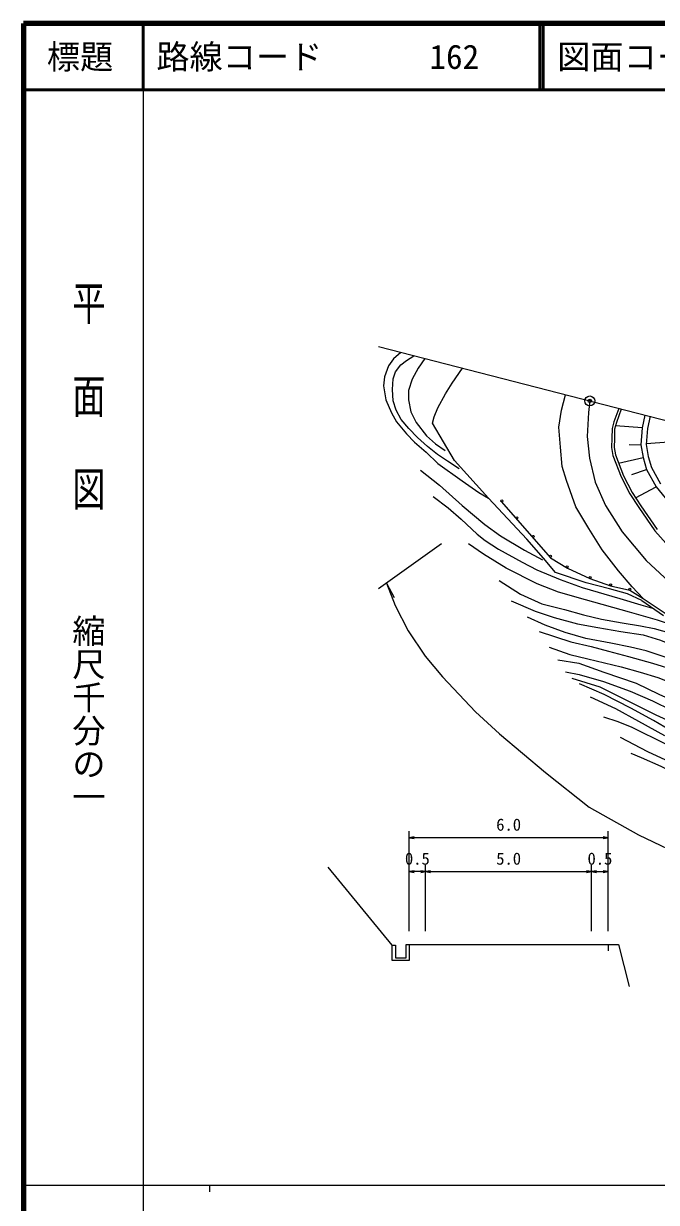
# Model space of a CAD drawing. Units: millimetres at full size, sheet at 1:1000, with parts at other scales. Extents: x 40000 to 680000, y 20000 to 380000.
# Drawn here: x 40000 to 135323, y 202409 to 380000 of the extents above; entities that cross this region are included whole.
import ezdxf
from ezdxf.enums import TextEntityAlignment as Align

# ---------------------------------------------------------------- set-up
doc = ezdxf.new("R2010")
doc.units = ezdxf.units.MM
doc.header["$LTSCALE"] = 1000
doc.header["$PDMODE"] = 32
doc.header["$PDSIZE"] = 500
doc.linetypes.add('CHAIN', pattern=[18.5, 12, -1.5, 3.5, -1.5])
for name, color, linetype, lineweight in [('M-BGD', 7, 'Continuous', 25), ('M-BMK', 2, 'CHAIN', 13), ('M-BMK-OTRS', 5, 'Continuous', 25), ('M-BMK-SRVR', 3, 'Continuous', 25), ('M-STR-HTXT', 7, 'Continuous', 13), ('M-TTL', 2, 'Continuous', 140), ('M-TTL-BAND', 7, 'Continuous', 25), ('M-TTL-LINE', 7, 'Continuous', 50)]:
    doc.layers.add(name, color=color, linetype=linetype, lineweight=lineweight)
doc.layers.add('M-OTRS', color=6, linetype='Continuous')
doc.layers.add('M-TTL-TXT', color=7, linetype='Continuous')
doc.styles.add('@ＭＳ ゴシック', font='')
doc.styles.add('ＭＳ ゴシック', font='')
doc.styles.get('@ＭＳ ゴシック').set_extended_font_data('@MS Gothic')
doc.styles.get('ＭＳ ゴシック').set_extended_font_data('MS Gothic')

# ---------------------------------------------------------------- blocks, each defined once
blk = doc.blocks.new('open_arrow')
at = {"color": 0, "linetype": 'Continuous', "lineweight": -2}
blk.add_lwpolyline([(7.5, 1.25), (0, 0), (7.5, -1.25)], dxfattribs=at)

msp = doc.modelspace()

# ---------------------------------------------------------------- linework, layer by layer
at = {"layer": 'M-BGD'}
for p, q in [((133168, 319106), (129165, 319402)), ((131225, 316588), (132990, 316526)), ((133808, 316754), (137157, 316972)), ((129636, 313792), (133324, 314624)), ((131644, 312064), (133837, 312822)), ((132190, 308563), (135268, 310213)), ((95542, 241175), (85885, 252917)), ((98064, 241261), (98064, 238861)), ((128064, 241261), (129593, 241261)), ((128064, 241261), (128064, 240309)), ((129593, 241261), (131230, 234918))]:
    msp.add_line(p, q, dxfattribs=at)
for points in [[(96846, 330455), (95744, 329493), (94963, 328440), (94356, 326794), (94233, 325407), (94568, 323296), (95398, 321377), (96190, 320015), (97665, 318176), (98891, 316951), (100650, 315453), (102397, 313732), (106060, 311125), (108562, 309360), (110045, 308508)], [(105613, 312920), (103870, 314067), (102364, 315071), (100838, 316283), (99315, 317657), (98035, 318974), (96896, 320361), (96128, 321772), (95682, 323146), (95582, 324860), (95656, 326457), (96015, 327521), (96821, 328574), (97664, 329220), (98761, 329964)], [(100438, 329533), (99412, 328101), (98548, 326443), (97987, 324738), (97964, 323314), (98338, 321515), (99132, 319927), (100713, 317871), (102043, 316692), (103523, 315662)], [(133107, 293069), (130965, 294095), (128257, 294837), (124743, 295774), (120135, 297309), (118314, 299465), (115797, 302318), (110045, 308508), (104890, 314179), (101583, 319784), (101833, 320743), (102419, 322117), (103536, 324237), (104561, 325836), (106103, 328078)], [(133324, 293405), (131669, 295165), (129620, 297580), (127174, 300703), (125137, 303943), (123192, 307183), (121803, 311163), (121103, 313259), (120871, 316174), (120639, 319183), (121010, 321775), (121606, 324095)], [(129640, 322032), (128916, 320009), (128634, 318974), (128596, 317525), (128577, 316113), (128766, 314946), (130010, 311701), (131309, 309179), (132665, 307108), (135096, 303560), (137168, 301245)], [(130017, 321897), (129298, 319889), (129032, 318915), (128996, 317517), (128978, 316143), (129154, 315051), (130375, 311864), (131655, 309380), (132997, 307331), (135412, 303807)], [(133586, 321018), (133168, 319106), (132990, 316526), (133324, 314624), (133837, 312822), (135268, 310213), (138469, 306347)], [(134367, 320848), (133962, 318993), (133795, 316568), (134105, 314803), (134581, 313128), (135932, 310665)], [(99773, 312709), (102633, 310473), (106076, 307381), (109482, 304528), (111819, 302840), (115433, 300661), (118170, 299191)], [(101673, 308757), (103974, 307028), (105936, 305352), (108344, 303088), (109504, 302125), (111537, 300842), (115110, 298873), (117322, 297732), (120818, 296234), (124154, 295058), (129811, 293400), (132966, 292421), (134749, 291955)], [(111915, 307987), (119391, 299519), (121935, 297966), (125303, 296392), (128410, 295299), (131341, 294621), (133324, 293405), (136620, 291169)], [(138972, 288992), (135479, 290104), (131257, 291339), (124616, 293198), (120595, 294352), (117337, 295600), (112684, 297942), (109287, 300067), (107022, 301614)], [(111655, 296112), (114851, 294061), (118071, 292568), (121500, 291752), (124346, 290936), (127057, 290274), (130183, 289737), (132941, 289248), (134994, 288875), (137514, 288152), (140033, 287220), (142864, 285874), (144001, 285437)], [(133107, 293069), (136391, 290841)], [(113447, 293022), (117056, 291460), (119911, 290545), (123412, 289549), (126509, 289011), (129940, 288414), (133306, 287902), (135946, 287122), (138773, 285964), (141628, 284672), (144788, 282892), (147508, 281008), (150713, 278585), (154600, 275533), (157697, 273514), (160525, 272357), (163434, 271630), (166989, 271361), (171189, 271544)], [(137384, 284303), (134990, 285092), (133757, 285524), (131413, 286038), (128452, 286654), (124676, 287382), (121563, 288253), (118574, 289374), (115897, 290577)], [(117681, 288400), (122444, 286872), (125500, 286158), (128100, 285444), (131097, 284671), (134730, 283631), (138304, 282557), (141353, 281208), (144452, 279434), (147126, 277661), (149525, 275663), (153859, 272305), (155233, 271681), (158174, 270631), (160357, 270278), (162278, 269933), (165729, 269678), (168686, 269663), (176195, 270282), (177065, 270451)], [(119148, 286057), (122288, 284937), (124988, 284298), (130000, 283103), (132856, 282291), (135544, 281508), (138875, 280164), (142235, 278569), (145244, 276713), (148184, 274418), (151292, 272459), (154204, 270920), (157479, 269829), (160251, 269297), (164797, 268902), (168549, 268846), (172693, 269014), (176361, 269294), (179029, 269567), (181263, 269934)], [(120491, 284169), (123654, 283635), (127394, 282311), (132268, 280645), (135666, 278978), (139064, 277462), (143039, 275349), (146767, 273098), (150351, 271090), (153281, 269807), (156065, 268912), (159043, 268186), (162518, 267723), (166635, 267505), (172124, 267636), (175392, 268028), (179475, 268337), (183309, 268947), (187274, 269739)], [(121612, 282324), (123684, 281964), (127341, 280866), (131357, 279408), (134739, 277993), (137592, 276577)], [(122605, 281369), (126778, 280100), (131410, 277785), (135248, 275888), (140671, 273381)], [(139982, 272021), (134899, 274999), (131474, 276881), (127443, 278925), (123762, 280530)], [(125340, 278574), (129137, 276793), (132614, 274925), (136557, 272735)], [(136741, 271439), (131680, 273949), (129543, 274811), (127406, 275523)], [(129843, 272488), (134004, 270352), (139965, 267580), (145513, 265594), (152411, 263570), (157959, 262147), (162308, 261360), (165120, 261172)], [(168493, 259786), (163320, 260011), (156947, 260948), (152748, 262184), (148737, 263121), (143714, 264694), (139515, 266268), (136029, 268067), (133067, 269378), (131530, 270052)], [(98064, 238861), (95542, 238861), (95542, 241175), (96005, 241175), (96005, 239262), (97624, 239262), (97624, 241261)], [(97624, 241261), (100564, 241261), (125564, 241261), (128064, 241261)]]:
    msp.add_lwpolyline(points, dxfattribs=at)
for centre in [(112033, 308080), (114284, 305531), (116739, 302750), (119388, 299748), (121895, 298166), (125333, 296543), (128431, 295450), (131336, 294776)]:
    msp.add_circle(centre, 150, dxfattribs=at)
at = {"layer": 'M-BMK'}
msp.add_lwpolyline([(125288, 323150), (125083, 321433), (124884, 317771), (125251, 314521), (126120, 310916), (127643, 307412), (130183, 303418), (133780, 299111), (140355, 292970)], dxfattribs=at)
at = {"layer": 'M-BMK-OTRS'}
msp.add_line((93438, 331331), (166900, 312461), dxfattribs=at)
at = {"layer": 'M-BMK-SRVR'}
msp.add_circle((125288, 323150), 750, dxfattribs=at)
at = {"layer": 'M-OTRS'}
msp.add_point((125288, 323150), dxfattribs=at)
at = {"layer": 'M-STR-HTXT'}
for p, q in [((102943, 301615), (93463, 294850)), ((94647, 295695), (95842, 293551)), ((98064, 243261), (98064, 258358)), ((128064, 243261), (128064, 258358)), ((128064, 257358), (98064, 257358)), ((100564, 252237), (98064, 252237)), ((100564, 243261), (100564, 253237)), ((100564, 252237), (125564, 252237)), ((125564, 243261), (125564, 253237)), ((125564, 252237), (128064, 252237))]:
    msp.add_line(p, q, dxfattribs=at)
msp.add_lwpolyline([(94647, 295695), (95948, 292329), (97938, 288504), (100508, 284720), (103089, 281592), (108050, 276333), (111702, 272997), (118622, 267152), (125172, 261945), (132602, 257785), (140429, 254061)], dxfattribs=at)
at = {"layer": 'M-TTL'}
for p, q in [((40000, 380000), (40000, 20000)), ((680000, 380000), (40000, 380000))]:
    msp.add_line(p, q, dxfattribs=at)
at = {"layer": 'M-TTL-BAND'}
for p, q in [((58000, 370000), (58000, 20000)), ((40000, 205000), (579000, 205000)), ((68000, 205000), (68000, 204000))]:
    msp.add_line(p, q, dxfattribs=at)
at = {"layer": 'M-TTL-LINE'}
for p, q in [((58000, 380000), (58000, 370000)), ((117750, 380000), (117750, 370000)), ((118250, 380000), (118250, 370000)), ((40000, 370000), (680000, 370000))]:
    msp.add_line(p, q, dxfattribs=at)

# ---------------------------------------------------------------- block references
at = {"layer": 'M-STR-HTXT', "xscale": 100, "yscale": 100}
for p in [(98064, 257358), (98064, 252237), (100564, 252237), (125564, 252237)]:
    msp.add_blockref('open_arrow', p, dxfattribs=at)
at = {"layer": 'M-STR-HTXT', "xscale": 100, "yscale": 100, "rotation": 180}
for p in [(128064, 257358), (100564, 252237), (125564, 252237), (128064, 252237)]:
    msp.add_blockref('open_arrow', p, dxfattribs=at)

# ---------------------------------------------------------------- texts
at = {"layer": 'M-STR-HTXT', "style": 'ＭＳ ゴシック'}
for s, p in [('6.0', (113064, 257858)), ('0.5', (99314, 252737)), ('5.0', (113064, 252737)), ('0.5', (126814, 252737))]:
    msp.add_text(s, height=1833, dxfattribs=at).set_placement(p, align=Align.BOTTOM_CENTER)
at = {"layer": 'M-TTL-BAND', "style": '@ＭＳ ゴシック', "width": 1.4}
msp.add_text('平  面  図', height=3666, rotation=270, dxfattribs=at).set_placement((49777, 306475), align=Align.MIDDLE_RIGHT)
at = {"layer": 'M-TTL-BAND', "style": '@ＭＳ ゴシック'}
msp.add_text('縮尺千分の一', height=3666, rotation=270, dxfattribs=at).set_placement((49777, 261030), align=Align.MIDDLE_RIGHT)
at = {"layer": 'M-TTL-TXT', "style": 'ＭＳ ゴシック'}
msp.add_text('標題', height=3666, dxfattribs=at).set_placement((48500, 375000), align=Align.MIDDLE_CENTER)
for s, p in [('路線コード', (60000, 375000)), ('162', (101142, 375000)), ('図面コード', (120380, 375000))]:
    msp.add_text(s, height=3666, dxfattribs=at).set_placement(p, align=Align.MIDDLE_LEFT)

doc.saveas('drawing.dxf')
